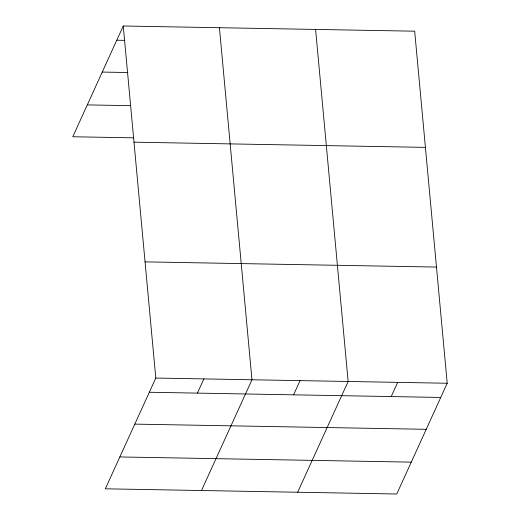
<?xml version="1.0" encoding="UTF-8"?>
<svg xmlns="http://www.w3.org/2000/svg" width="520" height="520" viewBox="0 0 520 520"><rect width="100%" height="100%" fill="white"/><g stroke="black" fill="none" stroke-linecap="round" stroke-linejoin="round"><path stroke-width="0.78" d="M123.253 26L155.798 378.053L105.326 488.807L396.747 494L447.219 383.247L414.674 31.194L123.253 26L72.781 136.754L133.685 137.839M197.405 393.113L203.886 378.911M201.494 490.522L251.966 379.762L219.421 27.716M293.579 394.829L300.053 380.621M297.661 492.232L348.14 381.478L315.594 29.426M391.209 396.572L397.683 382.363M116.779 40.209L124.794 40.352M102.258 72.066L127.901 72.527M87.295 104.891L130.572 105.664M133.991 142.174L425.418 147.375M145.054 261.872L436.481 267.072M155.798 378.053L447.219 383.247M149.325 392.256L440.746 397.449M134.803 424.119L426.231 429.312M119.841 456.944L411.268 462.137"/></g></svg>
